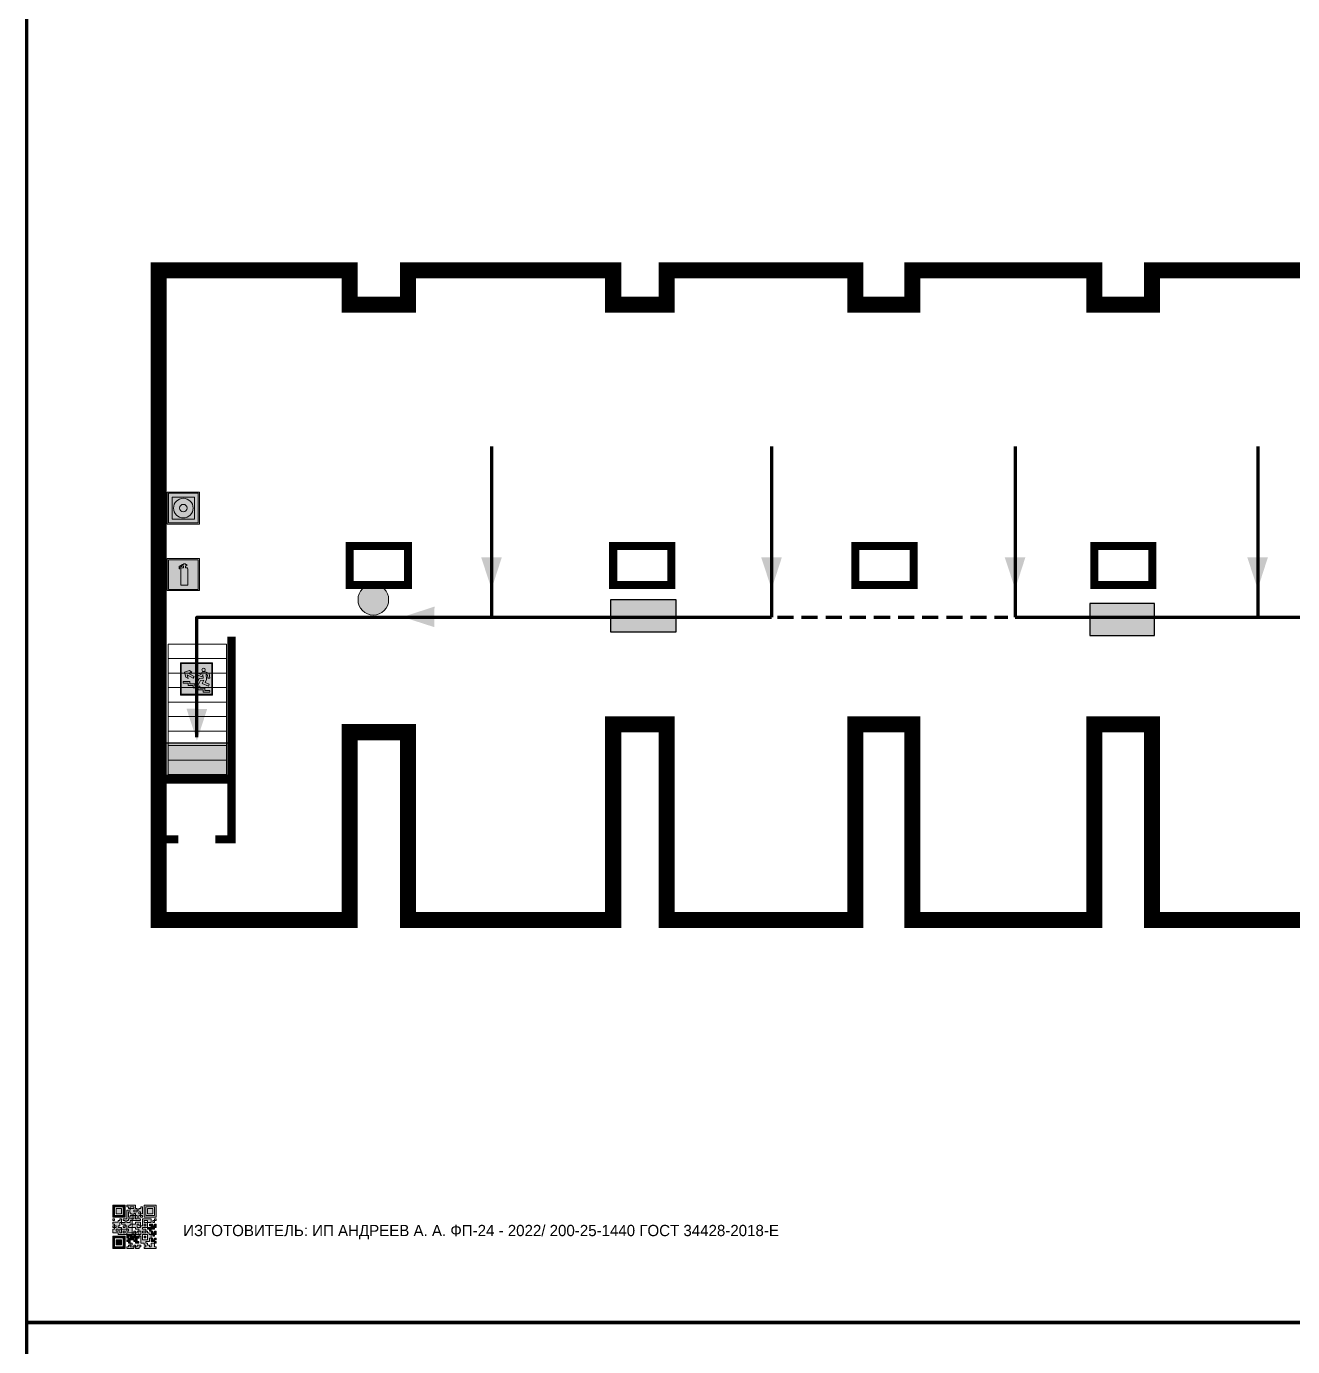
# Model space of a CAD drawing. Header units: millimetres. Extents: x 13114 to 67229, y 22859 to 38520.
# Drawn here: x 17267 to 17581.7, y 25457.3 to 25785.5 of the extents above; entities that cross this region are included whole.
import ezdxf

# ---------------------------------------------------------------- set-up
doc = ezdxf.new("R2010")
doc.units = ezdxf.units.MM
doc.linetypes.add('{ Wide Dash }', pattern=[12, 4, -2, 4, -2])
doc.layers.add('План_Штампы', color=7, linetype='Continuous')
doc.styles.add('обычный', font='arial.ttf')

# ---------------------------------------------------------------- blocks, each defined once
blk = doc.blocks.new('QR')
at = {"lineweight": 0}
h = blk.add_hatch(color=256, dxfattribs=at)
h.dxf.hatch_style = 1
h.paths.add_polyline_path([(9241.16, 2687.38), (9242.01, 2687.38), (9242.01, 2687.83), (9241.59, 2687.83), (9241.59, 2688.68), (9239.45, 2688.68), (9239.45, 2688.25), (9239.86, 2688.25), (9239.86, 2687.83), (9240.29, 2687.83), (9240.29, 2688.25), (9241.16, 2688.25), (9241.16, 2687.83), (9240.29, 2687.83), (9240.29, 2687.38), (9239.45, 2687.38), (9239.45, 2685.22), (9238.57, 2685.22), (9238.57, 2684.8), (9239.02, 2684.8), (9239.02, 2684.37), (9238.13, 2684.37), (9238.13, 2683.92), (9239.02, 2683.92), (9239.02, 2683.5), (9239.44, 2683.5), (9239.44, 2682.64), (9239.87, 2682.64), (9239.87, 2682.18), (9239.44, 2682.18), (9239.44, 2682.64), (9238.13, 2682.64), (9238.13, 2681.76), (9237.71, 2681.76), (9237.71, 2682.64), (9238.13, 2682.64), (9238.13, 2683.07), (9237.27, 2683.07), (9237.27, 2683.51), (9237.71, 2683.51), (9237.71, 2684.37), (9238.13, 2684.37), (9238.13, 2685.22), (9237.71, 2685.22), (9237.71, 2684.8), (9237.28, 2684.8), (9237.28, 2684.38), (9235.98, 2684.38), (9235.98, 2683.92), (9236.4, 2683.92), (9236.4, 2683.49), (9236.84, 2683.49), (9236.84, 2683.07), (9236.4, 2683.07), (9236.4, 2682.64), (9235.98, 2682.64), (9235.98, 2681.76), (9237.29, 2681.76), (9237.29, 2681.33), (9239.43, 2681.33), (9239.43, 2681.76), (9240.74, 2681.76), (9240.74, 2683.05), (9239.87, 2683.05), (9239.87, 2683.5), (9240.29, 2683.5), (9240.29, 2683.91), (9240.74, 2683.91), (9240.74, 2684.81), (9240.29, 2684.81), (9240.29, 2684.79), (9240.29, 2684.37), (9239.45, 2684.37), (9239.45, 2684.8), (9239.87, 2684.8), (9239.87, 2685.21), (9240.74, 2685.21), (9240.74, 2686.1), (9240.29, 2686.1), (9240.29, 2685.64), (9239.86, 2685.64), (9239.86, 2686.95), (9240.29, 2686.95), (9240.29, 2686.52), (9240.74, 2686.52), (9240.74, 2686.1), (9241.16, 2686.1), (9241.16, 2686.53), (9241.59, 2686.53), (9241.59, 2686.1), (9242.02, 2686.1), (9242.02, 2685.21), (9241.59, 2685.21), (9241.59, 2686.1), (9241.16, 2686.1), (9241.16, 2685.21), (9240.74, 2685.21), (9240.74, 2684.81), (9242.89, 2684.81), (9242.89, 2685.22), (9242.47, 2685.22), (9242.47, 2686.11), (9242.89, 2686.11), (9242.89, 2686.52), (9242.46, 2686.52), (9242.46, 2686.95), (9242.89, 2686.95), (9242.89, 2686.52), (9243.32, 2686.52), (9243.32, 2688.26), (9242.9, 2688.26), (9242.9, 2687.83), (9242.47, 2687.83), (9242.47, 2687.38), (9242.01, 2687.38), (9242.01, 2686.94), (9241.16, 2686.94)])
h.paths.add_polyline_path([(9239.02, 2682.18), (9239.02, 2681.76), (9238.54, 2681.76), (9238.54, 2682.18)], flags=16)
h.paths.add_polyline_path([(9237.27, 2682.65), (9237.27, 2682.19), (9236.83, 2682.19), (9236.83, 2682.65)], flags=16)
h = blk.add_hatch(color=256, dxfattribs=at)
h.dxf.hatch_style = 1
h.paths.add_polyline_path([(9238.15, 2687.83), (9236.83, 2687.83), (9236.83, 2686.52), (9238.15, 2686.52)], flags=0)
h.paths.add_polyline_path([(9239.01, 2685.65), (9239.01, 2688.68), (9235.98, 2688.68), (9235.98, 2685.65)])
h.paths.add_polyline_path([(9236.41, 2686.1), (9236.41, 2688.26), (9238.56, 2688.26), (9238.56, 2686.1)], flags=16)
h.paths.add_polyline_path([(9236.83, 2686.52), (9236.83, 2687.83), (9238.15, 2687.83), (9238.15, 2686.52)], flags=0)
h = blk.add_hatch(color=256, dxfattribs=at)
h.dxf.hatch_style = 1
h.paths.add_polyline_path([(9238.15, 2686.52), (9238.15, 2687.83), (9236.83, 2687.83), (9236.83, 2686.52)])
h.paths.add_polyline_path([(9245.91, 2686.52), (9245.91, 2687.83), (9244.59, 2687.83), (9244.59, 2686.52)], flags=0)
h.paths.add_polyline_path([(9246.77, 2685.65), (9246.77, 2688.68), (9243.74, 2688.68), (9243.74, 2685.65)])
h.paths.add_polyline_path([(9244.17, 2686.1), (9244.17, 2688.26), (9246.32, 2688.26), (9246.32, 2686.1)], flags=16)
h.paths.add_polyline_path([(9244.59, 2686.52), (9244.59, 2687.83), (9245.91, 2687.83), (9245.91, 2686.52)], flags=0)
h = blk.add_hatch(color=256, dxfattribs=at)
h.dxf.hatch_style = 1
h.paths.add_polyline_path([(9243.32, 2686.11), (9242.89, 2686.11), (9242.89, 2685.64), (9243.32, 2685.64)])
h.paths.add_polyline_path([(9239.02, 2683.07), (9239.02, 2683.5), (9238.56, 2683.5), (9238.56, 2683.07)])
h.paths.add_polyline_path([(9236.4, 2684.8), (9236.4, 2685.22), (9235.98, 2685.22), (9235.98, 2684.8)])
h.paths.add_polyline_path([(9236.4, 2683.07), (9236.4, 2683.49), (9235.98, 2683.49), (9235.98, 2683.07)])
h = blk.add_hatch(color=256, dxfattribs=at)
h.dxf.hatch_style = 1
h.paths.add_polyline_path([(9240.75, 2681.76), (9240.75, 2681.35), (9241.17, 2681.35), (9241.17, 2681.76)])
h.paths.add_polyline_path([(9241.6, 2682.18), (9241.17, 2682.18), (9241.17, 2681.76), (9241.6, 2681.76)])
h.paths.add_polyline_path([(9242.47, 2681.34), (9242.47, 2682.19), (9242.02, 2682.19), (9242.02, 2681.76), (9241.6, 2681.76), (9241.6, 2681.34)])
h.paths.add_polyline_path([(9239.87, 2678.3), (9239.44, 2678.3), (9239.44, 2677.89), (9241.17, 2677.89), (9241.17, 2678.3), (9240.28, 2678.3), (9240.28, 2678.73), (9239.87, 2678.73)])
h.paths.add_polyline_path([(9240.75, 2678.73), (9240.75, 2679.19), (9240.28, 2679.19), (9240.28, 2678.73)])
h.paths.add_polyline_path([(9241.6, 2678.73), (9241.17, 2678.73), (9241.17, 2678.3), (9241.6, 2678.3)])
h.paths.add_polyline_path([(9242.02, 2678.3), (9241.6, 2678.3), (9241.6, 2677.89), (9242.48, 2677.89), (9242.48, 2678.31), (9242.9, 2678.31), (9242.9, 2678.73), (9242.02, 2678.73)])
h.paths.add_polyline_path([(9246.36, 2684.37), (9246.36, 2684.79), (9245.93, 2684.79), (9245.93, 2684.37)])
h.paths.add_polyline_path([(9246.78, 2685.2), (9246.36, 2685.2), (9246.36, 2684.79), (9246.78, 2684.79)])
h.paths.add_polyline_path([(9245.91, 2687.83), (9244.59, 2687.83), (9244.59, 2686.52), (9245.91, 2686.52)])
h = blk.add_hatch(color=256, dxfattribs=at)
h.dxf.hatch_style = 1
h.paths.add_polyline_path([(9243.32, 2682.64), (9243.32, 2683.07), (9244.62, 2683.07), (9244.62, 2684.37), (9243.74, 2684.37), (9243.74, 2684.8), (9244.62, 2684.8), (9244.62, 2684.37), (9245.48, 2684.37), (9245.48, 2685.22), (9243.32, 2685.22), (9243.32, 2683.5), (9242.89, 2683.5), (9242.89, 2683.06), (9242.01, 2683.06), (9242.01, 2683.91), (9242.47, 2683.91), (9242.47, 2683.5), (9242.89, 2683.5), (9242.89, 2684.38), (9241.59, 2684.38), (9241.59, 2683.91), (9240.74, 2683.91), (9240.74, 2683.05), (9241.59, 2683.05), (9241.59, 2682.64), (9242.47, 2682.64), (9242.47, 2682.19), (9242.91, 2682.19), (9242.91, 2681.34), (9242.48, 2681.34), (9242.48, 2680.91), (9242.91, 2680.91), (9242.91, 2679.17), (9243.75, 2679.17), (9243.75, 2678.73), (9244.2, 2678.73), (9244.2, 2678.3), (9243.75, 2678.3), (9243.75, 2677.88), (9246.78, 2677.88), (9246.78, 2678.3), (9246.35, 2678.3), (9246.35, 2679.19), (9245.48, 2679.19), (9245.48, 2678.31), (9245.05, 2678.31), (9245.05, 2678.73), (9244.62, 2678.73), (9244.62, 2679.19), (9244.2, 2679.19), (9244.2, 2679.61), (9245.05, 2679.61), (9245.05, 2680.46), (9245.48, 2680.46), (9245.48, 2681.34), (9245.04, 2681.34), (9245.04, 2681.76), (9244.63, 2681.76), (9244.63, 2682.19), (9244.21, 2682.19), (9244.21, 2681.76), (9243.32, 2681.76), (9243.32, 2682.19), (9244.21, 2682.19), (9244.21, 2682.64)])
h.paths.add_polyline_path([(9243.75, 2683.49), (9243.75, 2683.92), (9244.21, 2683.92), (9244.21, 2683.49)], flags=16)
h.paths.add_polyline_path([(9243.32, 2681.34), (9244.63, 2681.34), (9244.63, 2680.04), (9243.32, 2680.04)], flags=16)
h.paths.add_polyline_path([(9243.76, 2680.89), (9244.18, 2680.89), (9244.18, 2680.48), (9243.76, 2680.48)], flags=0)
h = blk.add_hatch(color=256, dxfattribs=at)
h.dxf.hatch_style = 1
h.paths.add_polyline_path([(9246.36, 2683.07), (9246.78, 2683.07), (9246.78, 2683.92), (9246.36, 2683.92), (9246.36, 2683.49), (9245.92, 2683.49), (9245.92, 2683.92), (9245.06, 2683.92), (9245.06, 2683.49), (9245.48, 2683.49), (9245.48, 2683.07), (9244.62, 2683.07), (9244.62, 2682.65), (9245.05, 2682.65), (9245.05, 2682.18), (9245.48, 2682.18), (9245.48, 2682.65), (9246.36, 2682.65)])
h.paths.add_polyline_path([(9246.78, 2682.18), (9246.36, 2682.18), (9246.36, 2681.75), (9245.92, 2681.75), (9245.92, 2682.18), (9245.48, 2682.18), (9245.48, 2681.34), (9245.48, 2681.34), (9245.94, 2681.34), (9245.94, 2680.91), (9246.36, 2680.91), (9246.36, 2681.34), (9246.78, 2681.34)])
h = blk.add_hatch(color=256, dxfattribs=at)
h.dxf.hatch_style = 1
h.paths.add_polyline_path([(9235.98, 2680.9), (9235.98, 2677.86), (9239.02, 2677.86), (9239.02, 2680.9)])
h.paths.add_polyline_path([(9238.57, 2680.48), (9238.57, 2678.32), (9236.41, 2678.32), (9236.41, 2680.48)], flags=16)
h.paths.add_polyline_path([(9238.15, 2680.05), (9238.15, 2678.74), (9236.83, 2678.74), (9236.83, 2680.05)], flags=0)
h = blk.add_hatch(color=256, dxfattribs=at)
h.dxf.hatch_style = 1
h.paths.add_polyline_path([(9238.15, 2680.05), (9236.83, 2680.05), (9236.83, 2678.74), (9238.15, 2678.74)])
h = blk.add_hatch(color=256, dxfattribs=at)
h.dxf.hatch_style = 1
h.paths.add_polyline_path([(9242.02, 2680.46), (9242.48, 2680.46), (9242.48, 2680.91), (9241.58, 2680.91), (9241.58, 2681.35), (9241.17, 2681.35), (9241.17, 2680.91), (9240.75, 2680.91), (9240.75, 2681.33), (9239.43, 2681.33), (9239.43, 2680.46), (9239.86, 2680.46), (9239.86, 2680.92), (9240.3, 2680.92), (9240.3, 2680.46), (9239.86, 2680.46), (9239.86, 2680.04), (9239.44, 2680.04), (9239.44, 2679.62), (9239.86, 2679.62), (9239.86, 2679.19), (9240.29, 2679.19), (9240.29, 2680.03), (9241.18, 2680.03), (9241.18, 2680.47), (9241.6, 2680.47), (9241.6, 2680.03), (9241.18, 2680.03), (9241.18, 2679.61), (9241.6, 2679.61), (9241.6, 2679.19), (9242.47, 2679.19), (9242.47, 2679.6), (9242.02, 2679.6)])
h = blk.add_hatch(color=256, dxfattribs=at)
h.dxf.hatch_style = 1
h.paths.add_polyline_path([(9244.18, 2680.48), (9244.18, 2680.89), (9243.76, 2680.89), (9243.76, 2680.48)])
h = blk.add_hatch(color=256, dxfattribs=at)
h.dxf.hatch_style = 1
h.paths.add_polyline_path([(9245.93, 2680.04), (9245.93, 2680.46), (9245.48, 2680.46), (9245.48, 2679.62), (9246.35, 2679.62), (9246.35, 2680.04)])
h.paths.add_polyline_path([(9246.78, 2680.04), (9246.78, 2680.46), (9246.35, 2680.46), (9246.35, 2680.04)])
h.paths.add_polyline_path([(9246.78, 2679.18), (9246.78, 2679.62), (9246.35, 2679.62), (9246.35, 2679.18)])
for points in [[(9237.71, 2685.22), (9238.13, 2685.22), (9238.13, 2684.37), (9237.71, 2684.37), (9237.71, 2683.51), (9237.27, 2683.51), (9237.27, 2683.07), (9238.13, 2683.07), (9238.13, 2682.64), (9237.71, 2682.64), (9237.71, 2681.76), (9238.13, 2681.76), (9238.13, 2682.64), (9239.44, 2682.64), (9239.44, 2683.5), (9239.02, 2683.5), (9239.02, 2683.07), (9238.56, 2683.07), (9238.56, 2683.5), (9239.02, 2683.5), (9239.02, 2683.92), (9238.13, 2683.92), (9238.13, 2684.37), (9239.02, 2684.37), (9239.02, 2684.8), (9238.57, 2684.8), (9238.57, 2685.22), (9239.45, 2685.22), (9239.45, 2687.38), (9240.29, 2687.38), (9240.29, 2687.83), (9239.86, 2687.83), (9239.86, 2688.25), (9239.45, 2688.25), (9239.45, 2688.68), (9241.59, 2688.68), (9241.59, 2687.83), (9242.01, 2687.83), (9242.01, 2687.38), (9242.47, 2687.38), (9242.47, 2687.83), (9242.9, 2687.83), (9242.9, 2688.26), (9243.32, 2688.26), (9243.32, 2686.52), (9242.89, 2686.52), (9242.89, 2686.11), (9243.32, 2686.11), (9243.32, 2685.64), (9242.89, 2685.64), (9242.89, 2686.11), (9242.47, 2686.11), (9242.47, 2685.22), (9242.89, 2685.22), (9242.89, 2684.81), (9240.74, 2684.81), (9240.74, 2683.91), (9241.59, 2683.91), (9241.59, 2684.38), (9242.89, 2684.38), (9242.89, 2683.5), (9242.47, 2683.5), (9242.47, 2683.91), (9242.01, 2683.91), (9242.01, 2683.06), (9242.89, 2683.06), (9242.89, 2683.5), (9243.32, 2683.5), (9243.32, 2685.22), (9245.48, 2685.22), (9245.48, 2684.37), (9244.62, 2684.37), (9244.62, 2683.07), (9245.48, 2683.07), (9245.48, 2683.49), (9245.06, 2683.49), (9245.06, 2683.92), (9245.92, 2683.92), (9245.92, 2683.49), (9246.36, 2683.49), (9246.36, 2683.92), (9246.78, 2683.92), (9246.78, 2683.07), (9246.36, 2683.07), (9246.36, 2682.65), (9245.48, 2682.65), (9245.48, 2682.18), (9245.92, 2682.18), (9245.92, 2681.75), (9246.36, 2681.75), (9246.36, 2682.18), (9246.78, 2682.18), (9246.78, 2681.34), (9246.36, 2681.34), (9246.36, 2680.91), (9245.94, 2680.91), (9245.94, 2681.34), (9245.48, 2681.34), (9245.48, 2680.46), (9245.93, 2680.46), (9245.93, 2680.04), (9246.35, 2680.04), (9246.35, 2680.46), (9246.78, 2680.46), (9246.78, 2680.04), (9246.78, 2680.04), (9246.35, 2680.04), (9246.35, 2679.62), (9246.78, 2679.62), (9246.78, 2679.18), (9246.35, 2679.18), (9246.35, 2678.3), (9246.78, 2678.3), (9246.78, 2677.88), (9243.75, 2677.88), (9243.75, 2678.3), (9244.2, 2678.3), (9244.2, 2678.73), (9243.75, 2678.73), (9243.75, 2679.17), (9242.91, 2679.17), (9242.91, 2680.91), (9242.48, 2680.91), (9242.48, 2680.46), (9242.02, 2680.46), (9242.02, 2679.6), (9242.47, 2679.6), (9242.47, 2679.19), (9241.6, 2679.19), (9241.6, 2679.61), (9241.18, 2679.61), (9241.18, 2680.03), (9240.29, 2680.03), (9240.29, 2679.19), (9240.75, 2679.19), (9240.75, 2678.73), (9240.28, 2678.73), (9240.28, 2678.3), (9241.17, 2678.3), (9241.17, 2678.73), (9241.6, 2678.73), (9241.6, 2678.3), (9242.02, 2678.3), (9242.02, 2678.73), (9242.9, 2678.73), (9242.9, 2678.31), (9242.48, 2678.31), (9242.48, 2677.89), (9241.6, 2677.89), (9241.6, 2678.3), (9241.17, 2678.3), (9241.17, 2677.89), (9239.44, 2677.89), (9239.44, 2678.3), (9239.87, 2678.3), (9239.87, 2678.73), (9240.28, 2678.73), (9240.28, 2679.19), (9240.29, 2679.19), (9239.86, 2679.19), (9239.86, 2679.62), (9239.44, 2679.62), (9239.44, 2680.04), (9239.86, 2680.04), (9239.86, 2680.46), (9239.43, 2680.46), (9239.43, 2681.33), (9237.29, 2681.33), (9237.29, 2681.76), (9235.98, 2681.76), (9235.98, 2682.64), (9236.4, 2682.64), (9236.4, 2683.07), (9235.98, 2683.07), (9235.98, 2683.49), (9236.4, 2683.49), (9236.4, 2683.92), (9235.98, 2683.92), (9235.98, 2684.38), (9237.28, 2684.38), (9237.28, 2684.8), (9237.71, 2684.8), (9237.71, 2685.22), (9237.92, 2685.22)], [(9240.74, 2685.21), (9239.87, 2685.21), (9239.87, 2684.8), (9239.45, 2684.8), (9239.45, 2684.37), (9240.29, 2684.37), (9240.29, 2684.79), (9240.29, 2684.81), (9240.74, 2684.81), (9240.74, 2685.21), (9239.87, 2685.21)], [(9240.74, 2686.1), (9240.74, 2686.52), (9240.29, 2686.52), (9240.29, 2686.95), (9239.86, 2686.95), (9239.86, 2685.64), (9240.29, 2685.64), (9240.29, 2686.1), (9240.74, 2686.1), (9240.74, 2686.52)], [(9240.74, 2683.05), (9240.74, 2681.76), (9239.43, 2681.76), (9239.43, 2681.33), (9240.75, 2681.33), (9240.75, 2681.35), (9240.75, 2680.91), (9241.17, 2680.91), (9241.17, 2681.35), (9241.58, 2681.35), (9241.58, 2680.91), (9242.48, 2680.91), (9242.48, 2681.34), (9242.91, 2681.34), (9242.91, 2682.19), (9242.47, 2682.19), (9242.47, 2682.64), (9241.59, 2682.64), (9241.59, 2683.05), (9240.74, 2683.05)], [(9240.74, 2683.91), (9240.29, 2683.91), (9240.29, 2683.5), (9239.87, 2683.5), (9239.87, 2683.05), (9240.74, 2683.05), (9240.74, 2683.91)], [(9241.6, 2681.76), (9242.02, 2681.76), (9242.02, 2682.19), (9242.47, 2682.19), (9242.47, 2681.34), (9241.6, 2681.34), (9241.6, 2681.76)], [(9244.62, 2683.07), (9243.32, 2683.07), (9243.32, 2682.64), (9244.21, 2682.64), (9244.21, 2682.19), (9243.32, 2682.19), (9243.32, 2681.76), (9244.21, 2681.76), (9244.21, 2682.19), (9244.63, 2682.19), (9244.63, 2681.76), (9245.04, 2681.76), (9245.04, 2681.34), (9245.48, 2681.34)], [(9244.62, 2684.37), (9244.62, 2684.8), (9243.74, 2684.8), (9243.74, 2684.37), (9244.62, 2684.37)], [(9245.48, 2682.18), (9245.05, 2682.18), (9245.05, 2682.65), (9244.62, 2682.65), (9244.62, 2683.07)], [(9245.48, 2682.18), (9245.48, 2681.34)], [(9239.86, 2680.46), (9239.86, 2680.92), (9240.3, 2680.92), (9240.3, 2680.46), (9239.86, 2680.46)], [(9245.48, 2680.46), (9245.05, 2680.46), (9245.05, 2679.61), (9244.2, 2679.61), (9244.2, 2679.19), (9244.62, 2679.19), (9244.62, 2678.73), (9245.05, 2678.73), (9245.05, 2678.31), (9245.48, 2678.31), (9245.48, 2679.19), (9246.35, 2679.19), (9246.35, 2679.07)], [(9246.35, 2679.62), (9245.48, 2679.62), (9245.48, 2680.46)], [(9245.48, 2680.46), (9245.48, 2679.62), (9246.35, 2679.62), (9246.35, 2680.04), (9245.93, 2680.04), (9245.93, 2680.46), (9245.48, 2680.46), (9245.48, 2679.62)], [(9246.35, 2679.62), (9246.35, 2679.18)]]:
    blk.add_lwpolyline(points, dxfattribs=at)
for points in [[(9235.98, 2685.65), (9239.01, 2685.65), (9239.01, 2688.68), (9235.98, 2688.68)], [(9243.74, 2685.65), (9246.77, 2685.65), (9246.77, 2688.68), (9243.74, 2688.68)], [(9235.98, 2684.8), (9236.4, 2684.8), (9236.4, 2685.22), (9235.98, 2685.22)], [(9236.41, 2688.26), (9238.56, 2688.26), (9238.56, 2686.1), (9236.41, 2686.1)], [(9236.83, 2687.83), (9238.15, 2687.83), (9238.15, 2686.52), (9236.83, 2686.52)], [(9240.29, 2687.83), (9241.16, 2687.83), (9241.16, 2688.25), (9240.29, 2688.25)], [(9240.29, 2688.25), (9241.16, 2688.25), (9241.16, 2687.83), (9240.29, 2687.83)], [(9241.16, 2686.1), (9240.74, 2686.1), (9240.74, 2685.21), (9241.16, 2685.21)], [(9242.01, 2687.38), (9241.16, 2687.38), (9241.16, 2686.94), (9242.01, 2686.94)], [(9241.16, 2687.38), (9242.01, 2687.38), (9242.01, 2686.94), (9241.16, 2686.94)], [(9241.16, 2686.53), (9241.59, 2686.53), (9241.59, 2686.1), (9241.16, 2686.1)], [(9241.59, 2686.1), (9242.02, 2686.1), (9242.02, 2685.21), (9241.59, 2685.21)], [(9242.89, 2686.52), (9242.46, 2686.52), (9242.46, 2686.95), (9242.89, 2686.95)], [(9244.17, 2688.26), (9246.32, 2688.26), (9246.32, 2686.1), (9244.17, 2686.1)], [(9244.59, 2687.83), (9245.91, 2687.83), (9245.91, 2686.52), (9244.59, 2686.52)], [(9236.4, 2683.07), (9236.84, 2683.07), (9236.84, 2683.49), (9236.4, 2683.49)], [(9236.83, 2682.19), (9237.27, 2682.19), (9237.27, 2682.65), (9236.83, 2682.65)], [(9238.54, 2682.18), (9239.02, 2682.18), (9239.02, 2681.76), (9238.54, 2681.76)], [(9239.44, 2682.64), (9239.87, 2682.64), (9239.87, 2682.18), (9239.44, 2682.18)], [(9241.17, 2682.18), (9241.6, 2682.18), (9241.6, 2681.76), (9241.17, 2681.76)], [(9243.75, 2683.92), (9244.21, 2683.92), (9244.21, 2683.49), (9243.75, 2683.49)], [(9245.93, 2684.79), (9246.36, 2684.79), (9246.36, 2684.37), (9245.93, 2684.37)], [(9246.36, 2685.2), (9246.78, 2685.2), (9246.78, 2684.79), (9246.36, 2684.79)], [(9235.98, 2677.86), (9239.02, 2677.86), (9239.02, 2680.9), (9235.98, 2680.9)], [(9236.41, 2680.48), (9238.57, 2680.48), (9238.57, 2678.32), (9236.41, 2678.32)], [(9236.83, 2680.05), (9238.15, 2680.05), (9238.15, 2678.74), (9236.83, 2678.74)], [(9240.75, 2681.76), (9241.17, 2681.76), (9241.17, 2681.35), (9240.75, 2681.35)], [(9241.18, 2680.03), (9241.6, 2680.03), (9241.6, 2680.47), (9241.18, 2680.47)], [(9243.32, 2680.04), (9244.63, 2680.04), (9244.63, 2681.34), (9243.32, 2681.34)], [(9243.76, 2680.89), (9244.18, 2680.89), (9244.18, 2680.48), (9243.76, 2680.48)]]:
    blk.add_lwpolyline(points, close=True, dxfattribs=at)
blk = doc.blocks.new('A$C7B4425F7')
at = {"true_color": 0xffffff}
blk.add_hatch(color=7, dxfattribs=at).paths.add_polyline_path([(0, 0), (-16, 0), (-16, -8), (0, -8)])
h = blk.add_hatch(color=126)
h.paths.add_polyline_path([(-0.2, -0.2), (-15.8, -0.2), (-15.8, -7.8), (-0.2, -7.8)])
h.paths.add_polyline_path([(-11.76, -2.03), (-11.76, -3.66), (-11.17, -3.66, -0.568275), (-11.17, -6.18), (-12.58, -6.18), (-12.58, -2.03)], flags=16)
h.paths.add_polyline_path([(-13.33, -4.12, -0.495768), (-13.59, -6.18), (-15.03, -6.18), (-15.03, -2.03), (-13.59, -2.03, -0.487973)], flags=16)
h.paths.add_polyline_path([(-10.25, -2.03), (-9.48, -2.03), (-9.48, -6.18), (-10.25, -6.18)], flags=16)
h.paths.add_polyline_path([(-13.84, -3.69), (-14.24, -3.69), (-14.24, -3.03), (-13.9, -3.03, -0.692621)], flags=0)
h.paths.add_polyline_path([(-9.15, -2.03), (-8.4, -2.03), (-8.04, -3.07), (-7.68, -2.03), (-6.93, -2.03), (-7.64, -4.1), (-6.93, -6.18), (-7.68, -6.18), (-8.04, -5.14), (-8.4, -6.18), (-9.15, -6.18), (-8.44, -4.1)], flags=16)
h.paths.add_polyline_path([(-11.76, -4.46), (-11.42, -4.46, -0.692621), (-11.36, -5.12), (-11.76, -5.12)], flags=0)
h.paths.add_polyline_path([(-13.9, -5.2), (-14.24, -5.2), (-14.24, -4.55), (-13.84, -4.55, -0.708038)], flags=0)
edge = h.paths.add_edge_path(flags=16)
edge.add_ellipse((-5.51, -4.08), major_axis=(0, 2.05), ratio=0.586184, start_angle=0, end_angle=360)
edge = h.paths.add_edge_path(flags=0)
edge.add_ellipse((-5.51, -4.08), major_axis=(0, 1.14), ratio=0.454828, start_angle=0, end_angle=360)
h.paths.add_polyline_path([(-4.13, -4.96, 0.377264), (-3.48, -4.52, 0.0555), (-3.16, -2.03), (-1.66, -2.03), (-1.66, -4.96), (-0.96, -4.96), (-0.96, -7.01), (-1.75, -7.01), (-1.75, -6.18), (-3.3, -6.18), (-3.3, -7.02), (-4.13, -7.02)], flags=16)
h.paths.add_polyline_path([(-2.73, -2.91), (-2.28, -2.91), (-2.28, -4.96), (-3.05, -4.96, 0.079136)], flags=0)
at = {"color": 126}
blk.add_lwpolyline([(-16, -8), (0, -8), (0, 0), (-16, 0)], close=True, dxfattribs=at)
blk = doc.blocks.new('A$C32E8229D')
at = {"true_color": 0xffffff}
blk.add_hatch(color=7, dxfattribs=at).paths.add_polyline_path([(0, 0), (0, -8), (16, -8), (16, 0)])
h = blk.add_hatch(color=126)
h.paths.add_polyline_path([(0.2, -0.2), (15.8, -0.2), (15.8, -7.8), (0.2, -7.8)])
h.paths.add_polyline_path([(13.49, -2.05), (12.08, -2.05), (11.37, -2.63, 0.162397), (11.29, -2.84), (11.29, -3.63), (10.35, -3.63), (10.35, -4.05), (11.68, -4.05), (11.68, -3.48), (12.26, -4.28), (11.29, -5.1), (11.29, -6.78), (11.85, -6.78), (11.85, -5.44), (12.8, -4.64), (12.8, -5.94), (14.46, -5.94), (14.46, -5.39), (13.45, -5.39), (13.45, -3.97), (12.46, -2.59), (13.15, -2.59), (13.69, -3.34), (14.18, -3)], flags=16)
h.paths.add_polyline_path([(10.74, -1.82, 1), (11.8, -1.82, 1)], flags=16)
h.paths.add_polyline_path([(9.39, -3.59), (5.99, -3.59), (6.56, -3.03), (5.91, -3.03), (5.1, -3.83), (5.91, -4.64), (6.56, -4.64), (5.99, -4.09), (9.39, -4.09)], flags=16)
h.paths.add_polyline_path([(4.29, -1.08), (1.72, -1.08), (1.72, -6.6), (4.29, -6.6)], flags=16)
at = {"color": 126}
blk.add_lwpolyline([(16, -8), (0, -8), (0, 0), (16, 0)], close=True, dxfattribs=at)
blk = doc.blocks.new('вверх')
at = {"lineweight": 0, "true_color": 0xffffff}
h = blk.add_hatch(color=7, dxfattribs=at)
h.dxf.hatch_style = 1
h.paths.add_polyline_path([(40999.03, -4475.37), (41000.53, -4474.51), (40999.62, -4474.22), (41000.2, -4473.88), (41001.48, -4474.22), (41001.13, -4475.49), (41000.55, -4475.82), (41000.76, -4474.91), (40999.27, -4475.77)], flags=0)
h.paths.add_polyline_path([(40998.09, -4474.5), (40998.28, -4474.89), (40997.14, -4475.43), (40996.89, -4474.92), (40996.87, -4474.87), (40996.8, -4475.75), (40997.81, -4475.85), (40998.41, -4477.11), (40997.94, -4477.33), (40997.47, -4476.34), (40996.66, -4476.28), (40997.03, -4477.06), (40995.52, -4477.78), (40995.29, -4477.28), (40996.32, -4476.79), (40996, -4476.11), (40996.09, -4474.77), (40995.72, -4474.94), (40995.64, -4475.77), (40995.2, -4475.72), (40995.3, -4474.63), (40995.33, -4474.61), (40996.23, -4474.19), (40997.09, -4474.25), (40997.37, -4474.84)], flags=0)
h.paths.add_polyline_path([(40997.14, -4473.68, -1), (40996.29, -4473.68, -1)], flags=0)
h.paths.add_polyline_path([(41000.58, -4477.58), (41000.58, -4477.03), (41001.81, -4477.03), (41001.81, -4476.6), (41000.15, -4476.6), (41000.15, -4477.16), (40998.9, -4477.16), (40998.9, -4477.72), (40997.65, -4477.72), (40997.65, -4478.27), (40996.41, -4478.27), (40996.41, -4478.82), (40995.17, -4478.82), (40995.17, -4479.25), (40995.41, -4479.25), (40996.84, -4479.25), (40996.84, -4478.69), (40998.09, -4478.69), (40998.09, -4478.13), (40999.32, -4478.13), (40999.32, -4477.58)], flags=0)
h.paths.add_polyline_path([(41002.49, -4471.94), (40994.49, -4471.94), (40994.49, -4479.94), (41002.49, -4479.94)])
h.paths.add_polyline_path([(41002.28, -4479.72), (40994.69, -4479.72), (40994.69, -4472.14), (41002.28, -4472.14)], flags=16)
h.paths.add_polyline_path([(41001.81, -4476.6), (41001.81, -4477.03), (41000.58, -4477.03), (41000.58, -4477.58), (40999.32, -4477.58), (40999.32, -4478.13), (40998.09, -4478.13), (40998.09, -4478.69), (40996.84, -4478.69), (40996.84, -4479.25), (40995.17, -4479.25), (40995.17, -4478.82), (40996.41, -4478.82), (40996.41, -4478.27), (40997.65, -4478.27), (40997.65, -4477.72), (40998.9, -4477.72), (40998.9, -4477.16), (41000.15, -4477.16), (41000.15, -4476.6)], flags=0)
at = {"lineweight": 0}
h = blk.add_hatch(color=126, dxfattribs=at)
h.dxf.hatch_style = 1
h.paths.add_polyline_path([(40994.69, -4479.72), (41002.28, -4479.72), (41002.28, -4472.14), (40994.69, -4472.14)])
h.paths.add_polyline_path([(40999.03, -4475.37), (41000.53, -4474.51), (40999.62, -4474.22), (41000.2, -4473.88), (41001.48, -4474.22), (41001.13, -4475.49), (41000.55, -4475.82), (41000.76, -4474.91), (40999.27, -4475.77)], flags=16)
h.paths.add_polyline_path([(40997.09, -4474.25), (40997.37, -4474.84), (40998.09, -4474.5), (40998.28, -4474.89), (40997.14, -4475.43), (40996.89, -4474.92), (40996.87, -4474.87), (40996.8, -4475.75), (40997.81, -4475.85), (40998.41, -4477.11), (40997.94, -4477.33), (40997.47, -4476.34), (40996.66, -4476.28), (40997.03, -4477.06), (40995.52, -4477.78), (40995.29, -4477.28), (40996.32, -4476.79), (40996, -4476.11), (40996.09, -4474.77), (40995.72, -4474.94), (40995.64, -4475.77), (40995.2, -4475.72), (40995.3, -4474.63), (40995.33, -4474.61), (40996.23, -4474.19)], flags=16)
h.paths.add_polyline_path([(40996.29, -4473.68, -1), (40997.14, -4473.68, -1)], flags=16)
h.paths.add_polyline_path([(40997.65, -4477.72), (40998.9, -4477.72), (40998.9, -4477.16), (41000.15, -4477.16), (41000.15, -4476.6), (41001.81, -4476.6), (41001.81, -4477.03), (41000.58, -4477.03), (41000.58, -4477.58), (40999.32, -4477.58), (40999.32, -4478.13), (40998.09, -4478.13), (40998.09, -4478.69), (40996.84, -4478.69), (40996.84, -4479.25), (40995.17, -4479.25), (40995.17, -4478.82), (40996.41, -4478.82), (40996.41, -4478.27), (40997.65, -4478.27)], flags=16)
at = {"lineweight": 0, "true_color": 0xffffff}
h = blk.add_hatch(color=7, dxfattribs=at)
h.dxf.hatch_style = 1
h.paths.add_polyline_path([(40997.14, -4473.68, 1), (40996.29, -4473.68, 1)])
h.paths.add_polyline_path([(40998.28, -4474.89), (40998.09, -4474.5), (40997.37, -4474.84), (40997.09, -4474.25), (40996.23, -4474.19), (40995.33, -4474.61), (40995.3, -4474.63), (40995.2, -4475.72), (40995.64, -4475.77), (40995.72, -4474.94), (40996.09, -4474.77), (40996, -4476.11), (40996.32, -4476.79), (40995.29, -4477.28), (40995.52, -4477.78), (40997.03, -4477.06), (40996.66, -4476.28), (40997.47, -4476.34), (40997.94, -4477.33), (40998.41, -4477.11), (40997.81, -4475.85), (40996.8, -4475.75), (40996.87, -4474.87), (40996.89, -4474.92), (40997.14, -4475.43)])
h.paths.add_polyline_path([(40998.09, -4478.13), (40999.32, -4478.13), (40999.32, -4477.58), (41000.58, -4477.58), (41000.58, -4477.03), (41001.81, -4477.03), (41001.81, -4476.6), (41000.15, -4476.6), (41000.15, -4477.16), (40998.9, -4477.16), (40998.9, -4477.72), (40997.65, -4477.72), (40997.65, -4478.27), (40996.41, -4478.27), (40996.41, -4478.82), (40995.17, -4478.82), (40995.17, -4479.25), (40995.41, -4479.25), (40996.84, -4479.25), (40996.84, -4478.69), (40998.09, -4478.69)])
h.paths.add_polyline_path([(40999.03, -4475.37), (40999.27, -4475.77), (41000.76, -4474.91), (41000.55, -4475.82), (41001.13, -4475.49), (41001.48, -4474.22), (41000.2, -4473.88), (40999.62, -4474.22), (41000.53, -4474.51)])
at = {"color": 126, "lineweight": 0}
for points in [[(40994.49, -4471.94), (41002.49, -4471.94), (41002.49, -4479.94), (40994.49, -4479.94)], [(40994.69, -4472.14), (41002.28, -4472.14), (41002.28, -4479.72), (40994.69, -4479.72)]]:
    blk.add_lwpolyline(points, close=True, dxfattribs=at)
for points in [[(40996.89, -4474.92), (40997.14, -4475.43), (40998.28, -4474.89), (40998.09, -4474.5), (40997.37, -4474.84), (40997.09, -4474.25), (40996.23, -4474.19), (40995.33, -4474.61), (40995.3, -4474.63), (40995.2, -4475.72), (40995.64, -4475.77), (40995.72, -4474.94), (40996.09, -4474.77), (40996, -4476.11), (40996.32, -4476.79), (40995.29, -4477.28), (40995.52, -4477.78), (40997.03, -4477.06), (40996.66, -4476.28), (40997.47, -4476.34), (40997.94, -4477.33), (40998.41, -4477.11), (40997.81, -4475.85), (40996.8, -4475.75), (40996.87, -4474.87), (40996.89, -4474.92)], [(41001.48, -4474.22), (41001.13, -4475.49), (41000.55, -4475.82), (41000.76, -4474.91), (40999.27, -4475.77), (40999.03, -4475.37), (41000.53, -4474.51), (40999.62, -4474.22), (41000.2, -4473.88), (41001.48, -4474.22)], [(40995.41, -4479.25), (40995.17, -4479.25), (40995.17, -4478.82), (40996.41, -4478.82), (40996.41, -4478.27), (40997.65, -4478.27), (40997.65, -4477.72), (40998.9, -4477.72), (40998.9, -4477.16), (41000.15, -4477.16), (41000.15, -4476.6), (41001.81, -4476.6), (41001.81, -4477.03), (41000.58, -4477.03), (41000.58, -4477.58), (40999.32, -4477.58), (40999.32, -4478.13), (40998.09, -4478.13), (40998.09, -4478.69), (40996.84, -4478.69), (40996.84, -4479.25), (40995.17, -4479.25)]]:
    blk.add_lwpolyline(points, dxfattribs=at)
blk.add_circle((40996.71, -4473.68), 0.426, dxfattribs=at)
blk = doc.blocks.new('A$C3AD82952')
at = {"true_color": 0xf5f5ff}
h = blk.add_hatch(color=7, dxfattribs=at)
h.dxf.hatch_style = 1
h.paths.add_polyline_path([(8.21, 8.73, 0.414214), (7.89, 9.05), (7.22, 9.05), (7.22, 9.92), (7.59, 9.92, 1), (7.57, 10.36), (7.22, 10.36), (7.22, 10.6), (6.43, 10.6), (6.43, 10.36), (6.01, 10.36), (4.74, 9.59), (4.74, 8.69), (4.98, 8.73), (4.98, 9.26), (6.12, 9.91), (6.43, 9.91), (6.43, 9.05), (5.76, 9.05, 0.414214), (5.44, 8.73), (5.44, 2.2), (8.21, 2.2)], flags=0)
h.paths.add_polyline_path([(12.8, 12.8), (0, 12.8), (0, 0), (12.8, 0)])
h.paths.add_polyline_path([(0.51, 12.29), (12.29, 12.29), (12.29, 0.51), (0.51, 0.51)], flags=16)
h.paths.add_polyline_path([(4.74, 9.59), (6.01, 10.36), (6.43, 10.36), (6.43, 10.6), (7.22, 10.6), (7.22, 10.36), (7.59, 10.36, -0.94586), (7.59, 9.92), (7.22, 9.92), (7.22, 9.05), (7.89, 9.05, -0.414214), (8.21, 8.73), (8.21, 2.2), (5.44, 2.2), (5.44, 8.73, -0.414214), (5.76, 9.05), (6.43, 9.05), (6.43, 9.91), (6.12, 9.91), (4.98, 9.26), (4.98, 8.73), (4.74, 8.69)], flags=0)
h = blk.add_hatch(color=242)
h.dxf.hatch_style = 1
h.paths.add_polyline_path([(12.29, 12.29), (0.51, 12.29), (0.51, 0.51), (12.29, 0.51)])
h.paths.add_polyline_path([(4.74, 8.69), (4.74, 9.59), (6.01, 10.36), (6.43, 10.36), (6.43, 10.6), (7.22, 10.6), (7.22, 10.36), (7.59, 10.36, -0.94586), (7.59, 9.92), (7.22, 9.92), (7.22, 9.05), (7.89, 9.05, -0.414214), (8.21, 8.73), (8.21, 2.2), (5.44, 2.2), (5.44, 8.73, -0.414214), (5.76, 9.05), (6.43, 9.05), (6.43, 9.91), (6.12, 9.91), (4.98, 9.26), (4.98, 8.73)], flags=16)
h = blk.add_hatch(color=7, dxfattribs=at)
h.dxf.hatch_style = 1
h.paths.add_polyline_path([(8.21, 8.73, 0.414214), (7.89, 9.05), (7.22, 9.05), (7.22, 9.92), (7.59, 9.92, 1), (7.57, 10.36), (7.22, 10.36), (7.22, 10.6), (6.43, 10.6), (6.43, 10.36), (6.01, 10.36), (4.74, 9.59), (4.74, 8.69), (4.98, 8.73), (4.98, 9.26), (6.12, 9.91), (6.43, 9.91), (6.43, 9.05), (5.76, 9.05, 0.414214), (5.44, 8.73), (5.44, 2.2), (8.21, 2.2)])
at = {"color": 242, "lineweight": 5}
for p, q in [((0, 0), (0, 12.8)), ((0, 12.8), (12.8, 12.8)), ((7.22, 10.6), (6.43, 10.6)), ((6.43, 10.6), (6.43, 10.36)), ((7.22, 10.36), (7.22, 10.6)), ((12.8, 0), (12.8, 12.8)), ((6.01, 10.36), (4.74, 9.59)), ((4.74, 9.59), (4.74, 8.69)), ((4.74, 8.69), (4.98, 8.73)), ((4.98, 9.26), (6.12, 9.91)), ((4.98, 8.73), (4.98, 9.26)), ((5.44, 2.2), (5.44, 8.73)), ((5.76, 9.05), (6.43, 9.05)), ((6.01, 10.36), (6.43, 10.36)), ((6.12, 9.91), (6.43, 9.91)), ((6.43, 9.91), (6.43, 9.05)), ((7.59, 10.36), (7.22, 10.36)), ((7.22, 9.05), (7.22, 9.92)), ((7.59, 9.92), (7.22, 9.92)), ((7.89, 9.05), (7.22, 9.05)), ((8.21, 2.2), (8.21, 8.73)), ((0, 0), (12.8, 0)), ((5.44, 2.2), (8.21, 2.2))]:
    blk.add_line(p, q, dxfattribs=at)
blk.add_lwpolyline([(0.51, 12.29), (12.29, 12.29), (12.29, 0.51), (0.51, 0.51)], close=True, dxfattribs=at)
for centre, radius, start, end in [((5.76, 8.73), 0.32, 90, 180), ((7.58, 10.14), 0.223, 273.1875, 86.8125), ((7.89, 8.73), 0.32, 0, 90)]:
    blk.add_arc(centre, radius, start, end, dxfattribs=at)
blk = doc.blocks.new('A$C54414219')
at = {"true_color": 0xffffff}
h = blk.add_hatch(color=7, dxfattribs=at)
h.paths.add_polyline_path([(2.39, -9.45), (2.39, -18.3), (11.23, -18.3), (11.23, -9.45)], flags=0)
h.paths.add_polyline_path([(10.71, -13.87, -1), (2.92, -13.87, -1)], flags=0)
h.paths.add_polyline_path([(8.3, -13.87, -1), (5.33, -13.87, -1)], flags=0)
h.paths.add_polyline_path([(0.41, -7.47), (0.41, -20.27), (13.21, -20.27), (13.21, -7.47)])
h.paths.add_polyline_path([(0.92, -19.77), (12.71, -19.77), (12.71, -7.98), (0.92, -7.98)], flags=16)
h.paths.add_polyline_path([(11.23, -9.45), (11.23, -18.3), (2.39, -18.3), (2.39, -9.45)], flags=0)
at = {"lineweight": 5}
h = blk.add_hatch(color=242, dxfattribs=at)
h.paths.add_polyline_path([(12.71, -7.98), (0.92, -7.98), (0.92, -19.77), (12.71, -19.77)])
h.paths.add_polyline_path([(11.23, -18.3), (2.39, -18.3), (2.39, -9.45), (11.23, -9.45)], flags=16)
h.paths.add_polyline_path([(10.71, -13.87, -1), (2.92, -13.87, -1)], flags=0)
h.paths.add_polyline_path([(8.3, -13.87, -1), (5.33, -13.87, -1)], flags=0)
at = {"true_color": 0xffffff}
h = blk.add_hatch(color=7, dxfattribs=at)
h.paths.add_polyline_path([(2.39, -9.45), (2.39, -18.3), (11.23, -18.3), (11.23, -9.45)])
h.paths.add_polyline_path([(10.71, -13.87, -1), (2.92, -13.87, -1)], flags=16)
h.paths.add_polyline_path([(8.3, -13.87, -1), (5.33, -13.87, -1)], flags=0)
at = {"lineweight": 5}
h = blk.add_hatch(color=242, dxfattribs=at)
h.paths.add_polyline_path([(2.92, -13.87, 1), (10.71, -13.87, 1)])
h.paths.add_polyline_path([(8.3, -13.87, -1), (5.33, -13.87, -1)], flags=16)
at = {"color": 242, "lineweight": 5}
for p, q in [((0.41, -20.27), (0.41, -7.47)), ((0.41, -7.47), (13.21, -7.47)), ((0.41, -7.47), (13.21, -7.47)), ((13.21, -20.27), (13.21, -7.47)), ((0.41, -20.27), (13.21, -20.27))]:
    blk.add_line(p, q, dxfattribs=at)
for points in [[(0.92, -7.98), (12.71, -7.98), (12.71, -19.77), (0.92, -19.77)], [(2.39, -9.45), (11.23, -9.45), (11.23, -18.3), (2.39, -18.3)]]:
    blk.add_lwpolyline(points, close=True, dxfattribs=at)
for radius in [3.89, 1.49]:
    blk.add_circle((6.81, -13.87), radius, dxfattribs=at)
blk = doc.blocks.new('A$C7B8C2D5B')
at = {"lineweight": 0}
h = blk.add_hatch(color=5, dxfattribs=at)
h.dxf.hatch_style = 1
h.paths.add_polyline_path([(1.4, -3.02, 1), (-2.11, -3.02, 1)])
at = {"color": 5, "lineweight": 0}
blk.add_circle((-0.36, -3.02), 1.75, dxfattribs=at)

msp = doc.modelspace()

# ---------------------------------------------------------------- linework, layer by layer
at = {"color": 6, "lineweight": 100}
for points in [[(17266.97, 25463.3), (17866.97, 25463.3), (17866.97, 25858.3), (17266.97, 25858.3)], [(17266.97, 25068.3), (17866.97, 25068.3), (17866.97, 25463.3), (17266.97, 25463.3)]]:
    msp.add_lwpolyline(points, close=True, dxfattribs=at)
at = {"lineweight": 100}
for points, const_width in [([(17592.84, 25563.33), (17546.77, 25563.33), (17546.77, 25612.03), (17532.39, 25612.03), (17532.39, 25563.33), (17487.2, 25563.33), (17487.2, 25612.03), (17473.01, 25612.03), (17473.01, 25563.33), (17426.09, 25563.33), (17426.09, 25612.03), (17412.82, 25612.03), (17412.82, 25563.33), (17361.8, 25563.33), (17361.8, 25610.06), (17347.32, 25610.06), (17347.32, 25563.33), (17299.85, 25563.33), (17299.85, 25724.89), (17347.32, 25724.89), (17347.32, 25716.34), (17361.8, 25716.34), (17361.8, 25724.89), (17412.82, 25724.89), (17412.82, 25716.34), (17426.09, 25716.34), (17426.09, 25724.89), (17473.01, 25724.89), (17473.01, 25716.34), (17487.2, 25716.34), (17487.2, 25724.89), (17532.39, 25724.89), (17532.39, 25716.34), (17546.77, 25716.34), (17546.77, 25724.89), (17591.88, 25724.89)], 4), ([(17313.97, 25583.43), (17317.95, 25583.43), (17317.95, 25633.81)], 2), ([(17317.95, 25598.26), (17300.25, 25598.26)], 2), ([(17300.35, 25583.43), (17304.71, 25583.43)], 2)]:
    msp.add_lwpolyline(points, dxfattribs=dict(at, const_width=const_width))
at = {"color": 126, "lineweight": 100, "true_color": 0x008754}
for points in [[(17382.6, 25681.1), (17382.6, 25638.63)], [(17452.21, 25681.1), (17452.21, 25638.63)], [(17512.75, 25681.1), (17512.75, 25638.63)], [(17573.03, 25681.1), (17573.03, 25638.63)], [(17512.75, 25638.63), (17620.03, 25638.63), (17620.03, 25575.84), (17645.22, 25575.84), (17645.22, 25593.21), (17673.66, 25593.21), (17673.66, 25644.59), (17644.01, 25644.59), (17644.01, 25617.19)], [(17309.34, 25608.82), (17309.34, 25638.63), (17452.21, 25638.63)]]:
    msp.add_lwpolyline(points, dxfattribs=at)
at = {"lineweight": 100, "const_width": 2}
for points in [[(17347.32, 25646.68), (17361.8, 25646.68), (17361.8, 25656.34), (17347.32, 25656.34)], [(17412.82, 25646.68), (17427.3, 25646.68), (17427.3, 25656.34), (17412.82, 25656.34)], [(17473.01, 25646.68), (17487.5, 25646.68), (17487.5, 25656.34), (17473.01, 25656.34)], [(17532.39, 25646.68), (17546.87, 25646.68), (17546.87, 25656.34), (17532.39, 25656.34)]]:
    msp.add_lwpolyline(points, close=True, dxfattribs=at)
at = {"color": 126, "linetype": '{ Wide Dash }', "lineweight": 100, "true_color": 0x008754}
msp.add_lwpolyline([(17453.64, 25638.63), (17510.92, 25638.63)], dxfattribs=at)
at = {"lineweight": 0}
for points in [[(17302.23, 25628.35), (17316.7, 25628.35), (17316.7, 25631.95), (17302.23, 25631.95)], [(17302.23, 25624.74), (17316.7, 25624.74), (17316.7, 25628.35), (17302.23, 25628.35)], [(17302.23, 25621.14), (17316.7, 25621.14), (17316.7, 25624.74), (17302.23, 25624.74)], [(17302.23, 25617.53), (17316.7, 25617.53), (17316.7, 25621.14), (17302.23, 25621.14)], [(17302.23, 25613.92), (17316.7, 25613.92), (17316.7, 25617.53), (17302.23, 25617.53)], [(17302.23, 25610.32), (17316.7, 25610.32), (17316.7, 25613.92), (17302.23, 25613.92)], [(17302.23, 25606.71), (17316.7, 25606.71), (17316.7, 25610.32), (17302.23, 25610.32)], [(17302.23, 25603.1), (17316.7, 25603.1), (17316.7, 25606.71), (17302.23, 25606.71)], [(17302.23, 25599.5), (17316.7, 25599.5), (17316.7, 25603.1), (17302.23, 25603.1)]]:
    msp.add_lwpolyline(points, close=True, dxfattribs=at)
at = {"layer": 'План_Штампы', "color": 126, "true_color": 0x008754}
for points in [[(17380.01, 25653.54), (17385.14, 25653.53), (17382.59, 25645.65)], [(17449.61, 25653.54), (17454.75, 25653.53), (17452.2, 25645.65)], [(17510.15, 25653.54), (17515.28, 25653.53), (17512.74, 25645.65)], [(17570.43, 25653.54), (17575.56, 25653.53), (17573.02, 25645.65)], [(17368.41, 25641.29), (17368.4, 25636.16), (17360.52, 25638.7)], [(17306.77, 25615.87), (17311.9, 25615.85), (17309.36, 25607.97)]]:
    msp.add_solid(points, dxfattribs=at)

# ---------------------------------------------------------------- block references
for name, p, xscale, yscale, zscale in [('A$C54414219', (17301.72, 25674.44), 0.625, 0.625, 0.625), ('A$C3AD82952', (17301.98, 25645.25), 0.625, 0.625, 0.625), ('A$C7B8C2D5B', (17353.99, 25649.56), 2.177419353276491, 2.177419353276491, 2.177419353276491)]:
    msp.add_blockref(name, p, dxfattribs=dict(xscale=xscale, yscale=yscale, zscale=zscale))
at = {"xscale": -1}
msp.add_blockref('вверх', (58307.73, 30099.24), dxfattribs=at)
at = {"color": 22, "lineweight": 100, "true_color": 0xbb1e10}
msp.add_blockref('QR', (8052.48, 22803.81), dxfattribs=at)
at = {"layer": 'План_Штампы', "color": 126, "true_color": 0x008754, "xscale": 1.012510887696, "yscale": 1.012510887696, "zscale": 1.012510887696, "rotation": 359.9978653237144}
msp.add_blockref('A$C32E8229D', (17412.22, 25643.06), dxfattribs=at)
at = {"layer": 'План_Штампы', "color": 126, "true_color": 0x008754, "xscale": -1}
msp.add_blockref('A$C32E8229D', (17547.34, 25642.06), dxfattribs=at)
at = {"layer": 'План_Штампы'}
msp.add_blockref('A$C7B4425F7', (17317.45, 25607.35), dxfattribs=at)

# ---------------------------------------------------------------- texts
at = {"lineweight": 0, "insert": (17379.98, 25485.74), "char_height": 2.8, "width": 191.3484, "attachment_point": 5, "style": 'обычный'}
msp.add_mtext('\\pi-8.4,l8.4,t8.4;{\\fProxima Nova Rg|b0|i0|c204|p2;ИЗГОТОВИТЕЛЬ: ИП АНДРЕЕВ А. А.\\fProxima Nova Rg|b0|i0|c0|p2; \\fProxima Nova Rg|b0|i0|c204|p2;ФП-24 - 2022/ 200-25-1440 ГОСТ 34428-2018-Е\\H1.2266x; }', dxfattribs=at)

doc.saveas('drawing.dxf')
